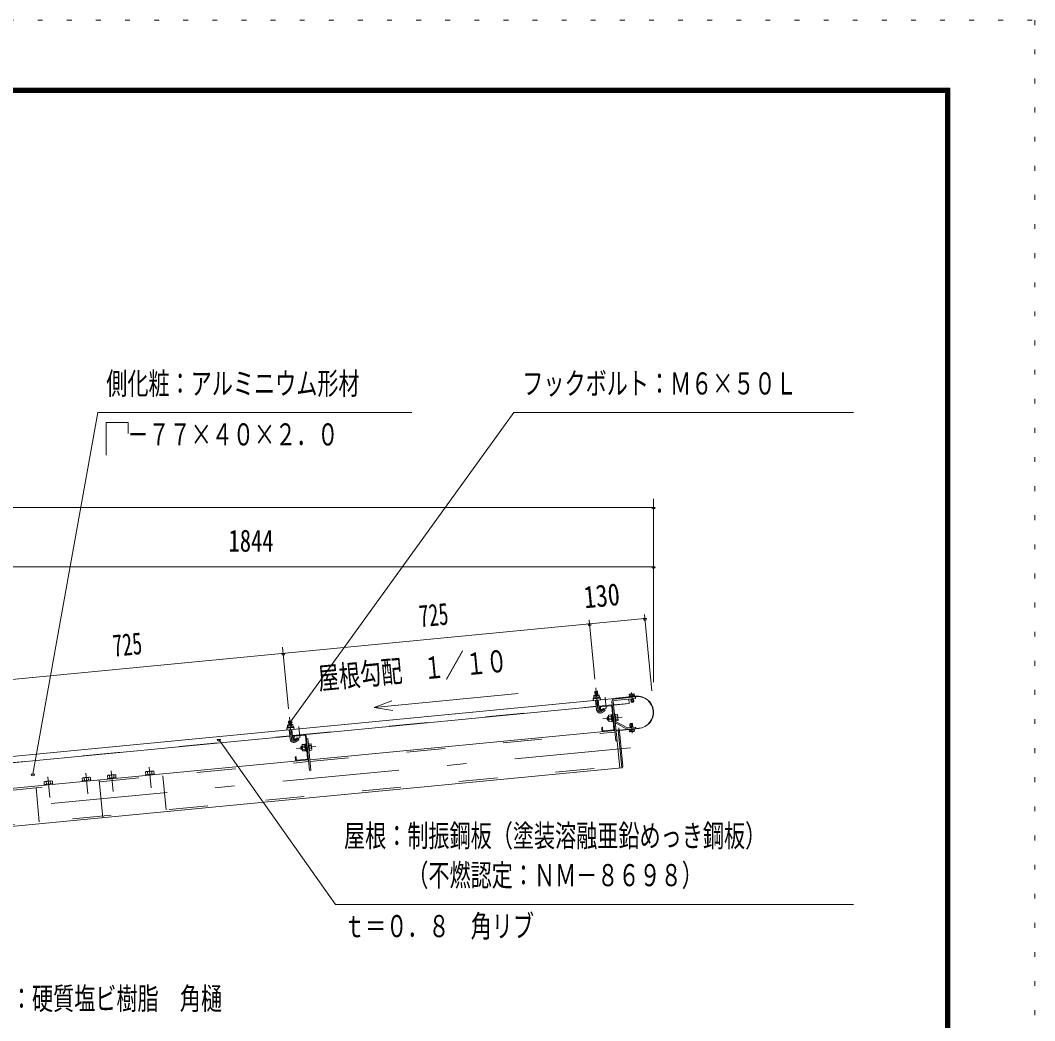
# Model space of a CAD drawing. Units: millimetres, scale not verified. Extents: x -31992 to 32005, y -14700 to 14700.
# Drawn here: x 23641 to 32005, y 6454 to 14700 of the extents above; entities that cross this region are included whole.
import ezdxf
from ezdxf.enums import TextEntityAlignment as Align

# ---------------------------------------------------------------- set-up
doc = ezdxf.new("R2010")
doc.units = ezdxf.units.MM
doc.header["$LTSCALE"] = 80
for name, pattern in [('USER2', [10, 4, -6]), ('USER3', [24, 12, -5, 2, -5]), ('USER4', [3, 0.5, -2.5])]:
    doc.linetypes.add(name, pattern=pattern)
for name, color, linetype, lineweight in [('0-6_2-02BOLD', 7, 'Continuous', 18), ('0-7_2-12HIDDEN', 3, 'USER2', 18), ('0-8_2-22CENTER', 3, 'USER3', 18), ('0-9_2-42THIN', 4, 'Continuous', 18), ('0-A_2-52DIM', 3, 'Continuous', 18), ('0-C_F-F1PAPER', 5, 'Continuous', 18), ('0-D_F-E_J_ADD', 5, 'USER4', 18)]:
    doc.layers.add(name, color=color, linetype=linetype, lineweight=lineweight)
doc.styles.add('ＭＳ ゴシック', font='')
doc.styles.get('ＭＳ ゴシック').set_extended_font_data('MS Gothic')

msp = doc.modelspace()

# ---------------------------------------------------------------- linework, layer by layer
at = {"layer": '0-6_2-02BOLD'}
for p, q in [((23221.61, 8598.56), (28714.66, 9127.48)), ((28656.65, 9120.14), (23221.79, 8596.82)), ((28378.01, 9165.51), (28398.91, 9167.53)), ((28380.28, 9132.98), (28382, 9115.13)), ((28404.62, 9117.31), (28402.9, 9135.15)), ((28656.97, 9116.81), (28656.47, 9121.87)), ((28673.59, 9130.92), (28672.42, 9143.09)), ((28674.38, 9118.49), (28673.9, 9123.55)), ((28693.71, 9132.83), (28692.54, 9145.01)), ((28694.81, 9125.56), (28695.29, 9120.5)), ((25884.86, 8802.25), (28389.76, 9043.45)), ((28384.9, 9093.97), (28392.3, 9017.1)), ((28388.52, 9056.39), (28409.42, 9058.41)), ((28413.21, 9019.12), (28405.8, 9095.98)), ((28410.67, 9045.47), (28522.16, 9056.2)), ((28424.28, 9035.52), (28426.57, 9011.83)), ((28429.32, 9041.63), (28511.54, 9049.55)), ((28517.65, 9044.52), (28535.63, 8857.77)), ((28530.5, 9086.36), (28583.32, 8537.81)), ((28530.51, 9086.35), (28545.98, 8925.66)), ((28677.85, 9082.1), (28675.44, 9107.34)), ((28462.09, 9011.27), (28439.88, 8995.42)), ((28485.97, 8931.58), (28483.3, 8959.44)), ((28512.98, 8961.43), (28492.77, 8959.49)), ((28513.58, 8955.33), (28521.21, 8949.04)), ((28536.65, 9022.43), (28525.51, 9021.36)), ((28564.56, 8966.4), (28547.83, 8964.79)), ((25873.1, 8924.31), (25852.19, 8922.31)), ((25854.46, 8889.77), (25856.18, 8871.92)), ((25878.8, 8874.1), (25877.08, 8891.95)), ((28495.28, 8933.34), (28515.5, 8935.29)), ((28521.89, 8942.07), (28514.24, 8948.36)), ((28642.1, 8858.25), (28547.59, 8908.91)), ((28549.27, 8920.71), (28647.38, 8868.13)), ((28550.35, 8938.64), (28567.08, 8940.25)), ((23359.04, 8559.04), (25863.95, 8800.24)), ((25859.08, 8850.75), (25866.48, 8773.89)), ((25862.71, 8813.17), (25883.61, 8815.19)), ((25887.39, 8775.9), (25879.99, 8852.77)), ((25985.72, 8806.34), (25903.51, 8798.41)), ((26009.82, 8614.56), (25991.84, 8801.3)), ((28542.28, 8847.16), (26027.61, 8605.03)), ((28530.6, 8851.66), (28448.38, 8843.75)), ((28740.03, 8864.1), (28582.55, 8848.93)), ((28582.72, 8847.2), (28740.19, 8862.35)), ((28673.65, 8838.04), (28672.49, 8850.22)), ((28692.6, 8852.13), (28693.76, 8839.96)), ((25964.44, 8716.9), (25957.48, 8716.23)), ((25965.68, 8729.35), (25985.91, 8731.3)), ((25966.95, 8716.28), (25987.17, 8718.22)), ((25985.81, 8732.32), (25992.79, 8732.99)), ((25987.76, 8712.12), (25995.4, 8705.82)), ((25996.07, 8698.85), (25988.43, 8705.15)), ((25992.54, 8735.43), (25998.12, 8735.97)), ((26010.83, 8779.21), (25999.69, 8778.14)), ((26022.01, 8721.58), (26038.74, 8723.19)), ((25989.69, 8692.07), (25969.47, 8690.13)), ((26041.26, 8697.04), (26024.53, 8695.43)), ((26016.47, 8603.95), (23501.79, 8361.82)), ((25922.56, 8600.54), (26004.78, 8608.45)), ((24169.66, 8433.16), (24167.61, 8454.4)), ((24201.81, 8457.69), (24203.85, 8436.45)), ((24378.7, 8453.29), (24376.65, 8474.52)), ((24410.84, 8477.82), (24412.89, 8456.58)), ((24692.28, 8483.48), (24690.23, 8504.72)), ((24724.42, 8508.01), (24726.47, 8486.77)), ((23839.01, 8401.32), (23836.96, 8422.56)), ((23854.06, 8424.21), (23856.11, 8402.97)), ((23890.31, 8406.26), (23888.26, 8427.5)), ((23909.79, 8408.14), (23910.45, 8401.17)), ((24291.94, 8437.9), (24321.83, 8127.49))]:
    msp.add_line(p, q, dxfattribs=at)
for points in [[(28421.18, 9118.91), (28421.71, 9113.34), (28365.97, 9107.96), (28365.44, 9113.53)], [(28661.86, 9129.8), (28662.4, 9124.22), (28705.96, 9128.38), (28705.42, 9133.95)], [(25895.36, 8875.69), (25895.9, 8870.12), (25840.15, 8864.74), (25839.62, 8870.32)], [(28660.24, 8854.68), (28660.76, 8849.1), (28704.33, 8853.26), (28703.79, 8858.83)]]:
    msp.add_lwpolyline(points, close=True, dxfattribs=at)
for points in [[(28370.68, 9114.05), (28368.96, 9131.89), (28371.83, 9133.93), (28411.01, 9137.71), (28414.22, 9136.25), (28415.94, 9118.41)], [(28401.87, 9136.83), (28398.91, 9167.53), (28397, 9169.1), (28379.59, 9167.43), (28378.01, 9165.51), (28380.97, 9134.81)], [(28535.73, 9105.14), (28712.71, 9122.18), (28713.78, 9111.03), (28536.8, 9093.99)], [(28714.5, 9129.22), (28551.8, 9113.55), (28551.96, 9111.81)], [(28665.24, 9144.18), (28662.37, 9142.14), (28663.52, 9129.96)], [(28665.24, 9144.18), (28699.39, 9147.44), (28702.6, 9145.98), (28703.76, 9133.79)], [(28426.57, 9011.83), (28420.99, 9011.29), (28418.71, 9034.98)], [(28519.36, 9085.29), (28550.67, 8760.06), (28561.81, 8761.14)], [(28533.46, 9055.7), (28661.67, 9068.04), (28658.04, 9105.66)], [(28696.35, 9109.35), (28698.75, 9084.09), (28695.6, 9080.28), (28681.66, 9078.95), (28677.85, 9082.1), (28698.75, 9084.09)], [(28427.68, 9012.52), (28449.91, 9028.37), (28462.09, 9011.27)], [(28490.26, 8960.11), (28483.3, 8959.44), (28478.57, 8953.72), (28480.25, 8936.29), (28485.97, 8931.58), (28492.94, 8932.25)], [(28516.76, 8922.21), (28496.55, 8920.26), (28493.72, 8924.23), (28489.49, 8968.13), (28491.51, 8972.56), (28511.73, 8974.51)], [(28518.6, 8976.21), (28511.63, 8975.53), (28516.86, 8921.19), (28523.84, 8921.86)], [(28529.65, 8919.96), (28524.07, 8919.42), (28518.36, 8978.64), (28523.94, 8979.18)], [(28546.37, 8921.57), (28551.94, 8922.11), (28546.24, 8981.33), (28540.66, 8980.8)], [(28546.57, 8977.87), (28563.3, 8979.48), (28566.13, 8975.51), (28570.36, 8931.62), (28568.34, 8927.18), (28551.61, 8925.57)], [(25844.86, 8870.83), (25843.14, 8888.68), (25846.01, 8890.72), (25885.2, 8894.5), (25888.4, 8893.04), (25890.12, 8875.19)], [(25876.06, 8893.61), (25873.1, 8924.31), (25871.19, 8925.89), (25853.77, 8924.22), (25852.19, 8922.31), (25855.15, 8891.6)], [(28442.26, 8848.78), (28439.98, 8872.47), (28434.4, 8871.94), (28436.69, 8848.25)], [(28578.73, 8852.08), (28577.22, 8867.76), (28575.48, 8867.6), (28576.99, 8851.92)], [(28651.36, 8867.33), (28715.56, 8873.51), (28716.63, 8862.35), (28652.44, 8856.18)], [(28688.34, 8900.95), (28684.53, 8904.1), (28670.59, 8902.77), (28667.44, 8898.96)], [(28670.27, 8869.15), (28667.44, 8898.96), (28688.34, 8900.95), (28691.19, 8871.16)], [(28570.85, 8849.91), (28582.3, 8840.47), (28610.18, 8550.95), (28600.74, 8539.49), (23276.67, 8026.85)], [(25898.47, 8792.31), (25900.75, 8768.62), (25895.17, 8768.08), (25892.89, 8791.76)], [(25901.87, 8769.31), (25924.08, 8785.15), (25936.28, 8768.06), (25914.06, 8752.21)], [(25997.41, 8801.83), (26024.85, 8516.85), (26036, 8517.93), (26010.84, 8779.22)], [(28600.74, 8539.49), (28570.85, 8849.91), (28553.43, 8848.23)], [(28662.43, 8849.26), (28663.59, 8837.08), (28666.81, 8835.61), (28700.95, 8838.87), (28703.82, 8840.92), (28702.67, 8853.1)], [(25967.12, 8689.04), (25960.16, 8688.36), (25957.48, 8716.23), (25952.75, 8710.5), (25954.44, 8693.08), (25960.16, 8688.36)], [(25967.9, 8681.02), (25963.68, 8724.91), (25965.68, 8729.35)], [(25998.02, 8678.65), (25991.05, 8677.98), (25985.81, 8732.32)], [(25992.54, 8735.43), (25998.25, 8676.2), (26003.83, 8676.74)], [(26014.84, 8737.58), (26020.42, 8738.12), (26026.12, 8678.89), (26020.55, 8678.35)], [(26025.79, 8682.35), (26042.52, 8683.97), (26044.54, 8688.4), (26040.32, 8732.3), (26037.49, 8736.27), (26020.75, 8734.65)], [(25910.87, 8605.03), (25908.59, 8628.72), (25914.17, 8629.25), (25916.45, 8605.57)], [(25990.94, 8679), (25970.73, 8677.05), (25967.9, 8681.02)], [(24220.95, 8438.1), (24218.9, 8459.34), (24213.15, 8461.96), (24155.66, 8456.43), (24150.51, 8452.76), (24152.56, 8431.51)], [(24359.88, 8444.44), (24359.21, 8451.41), (24432.37, 8458.46), (24433.04, 8451.49)], [(24429.99, 8458.23), (24427.94, 8479.46), (24422.19, 8482.09), (24364.7, 8476.55), (24359.55, 8472.88), (24361.59, 8451.64)], [(24673.46, 8474.63), (24672.79, 8481.6), (24745.95, 8488.65), (24746.62, 8481.68)], [(24743.57, 8488.42), (24741.52, 8509.66), (24735.77, 8512.28), (24678.28, 8506.74), (24673.13, 8503.07), (24675.18, 8481.83)], [(23909.79, 8408.14), (23836.62, 8401.09), (23837.29, 8394.12)], [(23836.96, 8422.56), (23842.11, 8426.23), (23899.6, 8431.77), (23905.36, 8429.15), (23907.4, 8407.91)], [(24150.84, 8424.32), (24150.18, 8431.28), (24223.34, 8438.33), (24224.01, 8431.36)]]:
    msp.add_lwpolyline(points, dxfattribs=at)
for centre, radius, start, end in [((28375.41, 9124.17), 10.06, 61.11575, 121.11575), ((28395.03, 9098.38), 37.62, 77.91205, 113.08797), ((28409.36, 9127.44), 10.06, 69.88426, 129.88426), ((28668.01, 9136.3), 8.11, 56.9164, 95.44783), ((28685.14, 9116.16), 29.79, 75.61871, 115.27916), ((28698.17, 9139.18), 8.11, 95.44783, 133.99406), ((28727.34, 8995.78), 134.05, 275.50003, 95.50003), ((28727.34, 8995.78), 132.3, 275.50003, 95.50003), ((28370.13, 9101.33), 7, 95.49939, 275.49939), ((28418.9, 9106.03), 7, 275.5002, 95.5002), ((28429.86, 9036.05), 11.2, 95.49878, 185.49857), ((28429.86, 9036.05), 5.6, 95.49878, 185.4908), ((28512.08, 9043.98), 11.2, 5.5027, 95.5027), ((28512.08, 9043.98), 5.6, 5.5027, 95.5027), ((28537.47, 9087.02), 18.2, 95.50003, 185.50002), ((28537.47, 9087.02), 7, 95.50003, 185.50002), ((28422.35, 9019.99), 30.18, 185.5, 305.5), ((28422.35, 9019.99), 9.19, 185.5, 305.5), ((28499.73, 8966.76), 10.07, 185.50095, 226.22777), ((28528.04, 8949.69), 36.61, 164.47554, 206.52635), ((28556.34, 8972.21), 10.07, 324.77412, 5.50095), ((28531.81, 8950.06), 36.61, 344.47554, 26.52635), ((25849.6, 8880.96), 10.06, 61.11575, 121.11575), ((25869.21, 8855.17), 37.62, 77.91205, 113.08797), ((25883.54, 8884.22), 10.06, 69.88426, 129.88426), ((25893.08, 8862.82), 7, 275.5002, 95.5002), ((28503.51, 8927.53), 10.07, 144.77412, 185.50095), ((28552.25, 8926.27), 6.3, 226.24097, 241.79402), ((28560.12, 8932.98), 10.07, 5.50095, 46.22777), ((28650.69, 8874.3), 7, 241.81552, 275.50003), ((25844.31, 8858.12), 7, 95.49939, 275.49939), ((25904.04, 8792.84), 11.2, 95.49878, 185.49857), ((25904.04, 8792.84), 5.6, 95.49878, 185.4908), ((25986.26, 8800.76), 11.2, 5.5027, 95.5027), ((25986.26, 8800.76), 5.6, 5.5027, 95.5027), ((28447.84, 8849.32), 11.2, 185.49792, 275.50047), ((28447.84, 8849.32), 5.6, 185.4908, 275.50047), ((28530.06, 8857.23), 5.6, 275.51155, 5.5027), ((28530.06, 8857.23), 11.2, 275.51155, 5.5027), ((28582.21, 8852.42), 5.25, 185.50003, 275.50003), ((28582.21, 8852.42), 3.5, 185.50003, 275.50003), ((28650.69, 8874.3), 18.2, 241.8121, 275.50003), ((28668.02, 8843.87), 8.11, 275.44783, 313.99406), ((28681.04, 8866.89), 29.79, 255.61871, 295.27916), ((28698.18, 8846.75), 8.11, 236.9164, 275.44783), ((25896.54, 8776.78), 30.18, 185.5, 305.5), ((25896.54, 8776.78), 9.19, 185.5, 305.5), ((25973.91, 8723.55), 10.07, 185.50095, 226.22777), ((26002.23, 8706.48), 36.61, 164.47554, 206.52635), ((26030.52, 8728.99), 10.07, 324.77412, 5.50095), ((26006, 8706.84), 36.61, 344.47554, 26.52635), ((25977.69, 8684.32), 10.07, 144.77412, 185.50095), ((26004.25, 8614.02), 11.2, 275.51155, 5.5027), ((26034.3, 8689.77), 10.07, 5.50095, 46.22777), ((25922.02, 8606.11), 11.2, 185.49792, 275.50047), ((25922.02, 8606.11), 5.6, 185.4908, 275.50047), ((26004.25, 8614.02), 5.6, 275.51155, 5.5027), ((24160.03, 8443.54), 13.24, 55.07169, 95.5), ((24189.03, 8411.19), 48.23, 74.6357, 116.3643), ((24211.32, 8448.48), 13.24, 95.5, 135.93115), ((24369.06, 8463.66), 13.24, 55.07169, 95.5), ((24398.06, 8431.31), 48.23, 74.6357, 116.3643), ((24420.35, 8468.61), 13.24, 95.5, 135.93115), ((24682.65, 8493.86), 13.24, 55.07169, 95.5), ((24711.65, 8461.5), 48.23, 74.6357, 116.3643), ((24733.94, 8498.8), 13.24, 95.5, 135.93115), ((23846.48, 8413.35), 13.24, 55.07169, 95.5), ((23875.48, 8381), 48.23, 74.6357, 116.3643), ((23897.77, 8418.29), 13.24, 95.5, 135.93115)]:
    msp.add_arc(centre, radius, start, end, dxfattribs=at)
at = {"layer": '0-7_2-12HIDDEN'}
for p, q in [((25884.69, 8803.99), (28389.6, 9045.19)), ((28410.5, 9047.2), (28521.99, 9057.93)), ((28533.29, 9057.44), (28661.5, 9069.78)), ((23358.87, 8560.79), (25863.78, 8801.98)), ((26029.02, 8590.39), (28543.7, 8832.53)), ((23275.26, 8041.48), (28581.91, 8552.44)), ((23503.21, 8347.18), (26017.87, 8589.32)), ((24815.93, 8473.58), (24843.01, 8192.43)), ((23770.76, 8372.95), (23797.84, 8091.8))]:
    msp.add_line(p, q, dxfattribs=at)
at = {"layer": '0-8_2-22CENTER'}
for p, q in [((28385.39, 9198.43), (28402.75, 9018.11)), ((28472.11, 9028.17), (28463.19, 9120.84)), ((28689.04, 9075.79), (28680.89, 9160.43)), ((25859.57, 8955.22), (25876.94, 8774.89)), ((28433.78, 9003.97), (28467.26, 9027.84)), ((28603.09, 8956.92), (28444.57, 8941.64)), ((25946.29, 8784.95), (25937.38, 8877.63)), ((28677.15, 8907.27), (28685.3, 8822.63)), ((25907.97, 8760.76), (25941.44, 8784.63)), ((28672.89, 8703.08), (23261.72, 8182.06)), ((25918.75, 8698.43), (26077.27, 8713.71)), ((24703.67, 8544.35), (24720.11, 8373.64)), ((23883.94, 8293.13), (23867.5, 8463.84)), ((24197.49, 8323.32), (24181.05, 8494.03)), ((24390.09, 8514.16), (24406.53, 8343.44))]:
    msp.add_line(p, q, dxfattribs=at)
for centre in [(28422.35, 9019.99), (25896.54, 8776.78)]:
    msp.add_arc(centre, 19.69, 185.5, 305.5, dxfattribs=at)
at = {"layer": '0-9_2-42THIN'}
for p, q in [((28382.71, 9134.98), (28379.59, 9167.43)), ((28397, 9169.1), (28400.13, 9136.66)), ((28676.68, 9123.82), (28677.16, 9118.76)), ((28692.49, 9120.23), (28692.01, 9125.3)), ((28407.68, 9058.23), (28404.06, 9095.81)), ((28410.05, 9051.9), (28407.68, 9058.23)), ((28678.23, 9107.61), (28680.91, 9079.58)), ((28696.23, 9081.04), (28693.56, 9109.08)), ((28490.6, 8956.64), (28480.14, 8955.63)), ((25856.89, 8891.76), (25853.77, 8924.21)), ((25871.19, 8925.89), (25874.31, 8893.45)), ((28482.15, 8934.73), (28492.61, 8935.74)), ((28673.07, 8869.42), (28669.96, 8902.01)), ((28685.3, 8903.48), (28688.4, 8870.9)), ((25964.78, 8713.42), (25954.33, 8712.41)), ((25956.34, 8691.51), (25966.79, 8692.52))]:
    msp.add_line(p, q, dxfattribs=at)
for points in [[(28386.65, 9094.14), (28390.26, 9056.56), (28389.14, 9049.88)], [(25860.83, 8850.92), (25864.44, 8813.35), (25863.33, 8806.68)], [(25884.23, 8808.69), (25881.86, 8815.02), (25878.25, 8852.59)]]:
    msp.add_lwpolyline(points, dxfattribs=at)
at = {"layer": '0-A_2-52DIM'}
for p, q in [((24279.81, 11465.9), (23744.22, 8486.06)), ((26869.81, 11465.9), (24279.81, 11465.9)), ((24349.81, 11383.92), (24349.81, 11115.9)), ((28861.29, 10755.45), (28861.29, 9245.24)), ((14798.31, 10685.45), (28861.29, 10685.45)), ((28875.29, 10685.45), (28847.29, 10685.45)), ((28861.29, 10195.45), (14798.31, 10195.45)), ((28875.29, 10195.45), (28847.29, 10195.45)), ((28848.49, 9172.78), (28787.97, 9801.26)), ((28791.18, 9767.92), (23283.16, 9237.56)), ((28348.79, 9723.97), (28320.79, 9723.97)), ((28378.68, 9268.11), (28331.58, 9757.32)), ((28805.18, 9767.92), (28777.18, 9767.92)), ((25822.97, 9480.76), (25794.97, 9480.76)), ((25852.87, 9024.9), (25803.94, 9533.02)), ((26712.59, 9009.89), (26557.25, 9035.89)), ((25881.8, 8917.86), (25853.8, 8917.86)), ((25291.41, 8772.44), (25263.41, 8772.44)), ((23758.22, 8486.06), (23730.22, 8486.06))]:
    msp.add_line(p, q, dxfattribs=at)
for points in [[(25867.8, 8917.86), (27709.8, 11465.9), (30509.8, 11465.9)], [(24349.81, 11383.92), (24530.1, 11383.92), (24530.1, 11293.77)], [(27746.66, 9150.42), (26557.25, 9035.89), (26704.77, 9091.05)], [(25277.4, 8772.44), (26239.8, 7412.9), (30509.8, 7412.9)]]:
    msp.add_lwpolyline(points, dxfattribs=at)
for centre in [(28861.29, 10685.45), (28861.29, 10195.45), (28334.79, 9723.97), (28791.18, 9767.92), (25808.97, 9480.76), (25867.8, 8917.86), (25277.41, 8772.44), (23744.22, 8486.06)]:
    msp.add_arc(centre, 14, 180, 0, dxfattribs=at)
at = {"layer": '0-C_F-F1PAPER'}
for points in [[(31304.92, -14000), (31304.92, 14140), (-8875.08, 14140), (-8875.08, -14000)], [(31301.42, -13996.5), (31301.42, 14136.5), (-8871.58, 14136.5), (-8871.58, -13996.5)], [(31297.92, -13993), (-8868.08, -13993), (-8868.08, 14133), (31297.92, 14133)], [(31294.42, -13989.5), (31294.42, 14129.5), (-8864.58, 14129.5), (-8864.58, -13989.5)], [(31290.92, -13986), (-8861.08, -13986), (-8861.08, 14126), (31290.92, 14126)], [(31287.42, -13982.5), (31287.42, 14122.5), (-8857.58, 14122.5), (-8857.58, -13982.5)], [(31283.92, -13979), (-8854.08, -13979), (-8854.08, 14119), (31283.92, 14119)], [(31280.42, -13975.5), (31280.42, 14115.5), (-8850.58, 14115.5), (-8850.58, -13975.5)], [(31276.92, -13972), (31276.92, 14112), (-8847.08, 14112), (-8847.08, -13972)], [(31273.42, -13968.5), (31273.42, 14108.5), (-8843.58, 14108.5), (-8843.58, -13968.5)], [(31269.92, -13965), (-8840.08, -13965), (-8840.08, 14105), (31269.92, 14105)]]:
    msp.add_lwpolyline(points, close=True, dxfattribs=at)
at = {"layer": '0-D_F-E_J_ADD'}
msp.add_lwpolyline([(32004.92, -14700), (-9575.08, -14700), (-9575.08, 14700), (32004.92, 14700)], close=True, dxfattribs=at)

# ---------------------------------------------------------------- texts
at = {"layer": '0-A_2-52DIM', "color": 7, "style": 'ＭＳ ゴシック'}
for s, width, p in [('側化粧：アルミニウム形材', 0.7, (24349.81, 11560.78)), ('フックボルト：Ｍ６×５０Ｌ', 0.7, (27779.81, 11560.78)), ('\u3000－７７×４０×２．０', 0.7, (24349.81, 11140.77)), ('1844', 0.75, (25357.72, 10265.45)), ('屋根：制振鋼板（塗装溶融亜鉛めっき鋼板）', 0.7, (26309.8, 7832.46)), ('\u3000\u3000\u3000（不燃認定：ＮＭ－８６９８）', 0.7, (26309.79, 7507.78)), ('ｔ＝０．８\u3000角リブ', 0.7, (26309.79, 7087.77)), ('谷樋：硬質塩ビ樹脂\u3000角樋', 0.7, (23215.16, 6490.97))]:
    msp.add_text(s, height=182.3, dxfattribs=dict(at, width=width)).set_placement(p, align=Align.BOTTOM_LEFT)
for s, rotation, width, p in [('130', 5.5, 0.8, (28300.38, 9798.39)), ('725', 5.5, 0.65, (26942.66, 9642.66)), ('725', 5.499, 0.65, (24416.84, 9399.46)), ('屋根勾配\u3000１／１０', 5.5, 0.7, (26109.71, 9128.72))]:
    msp.add_text(s, height=182.3, rotation=rotation, dxfattribs=dict(at, width=width)).set_placement(p, align=Align.BOTTOM_LEFT)

doc.saveas('drawing.dxf')
